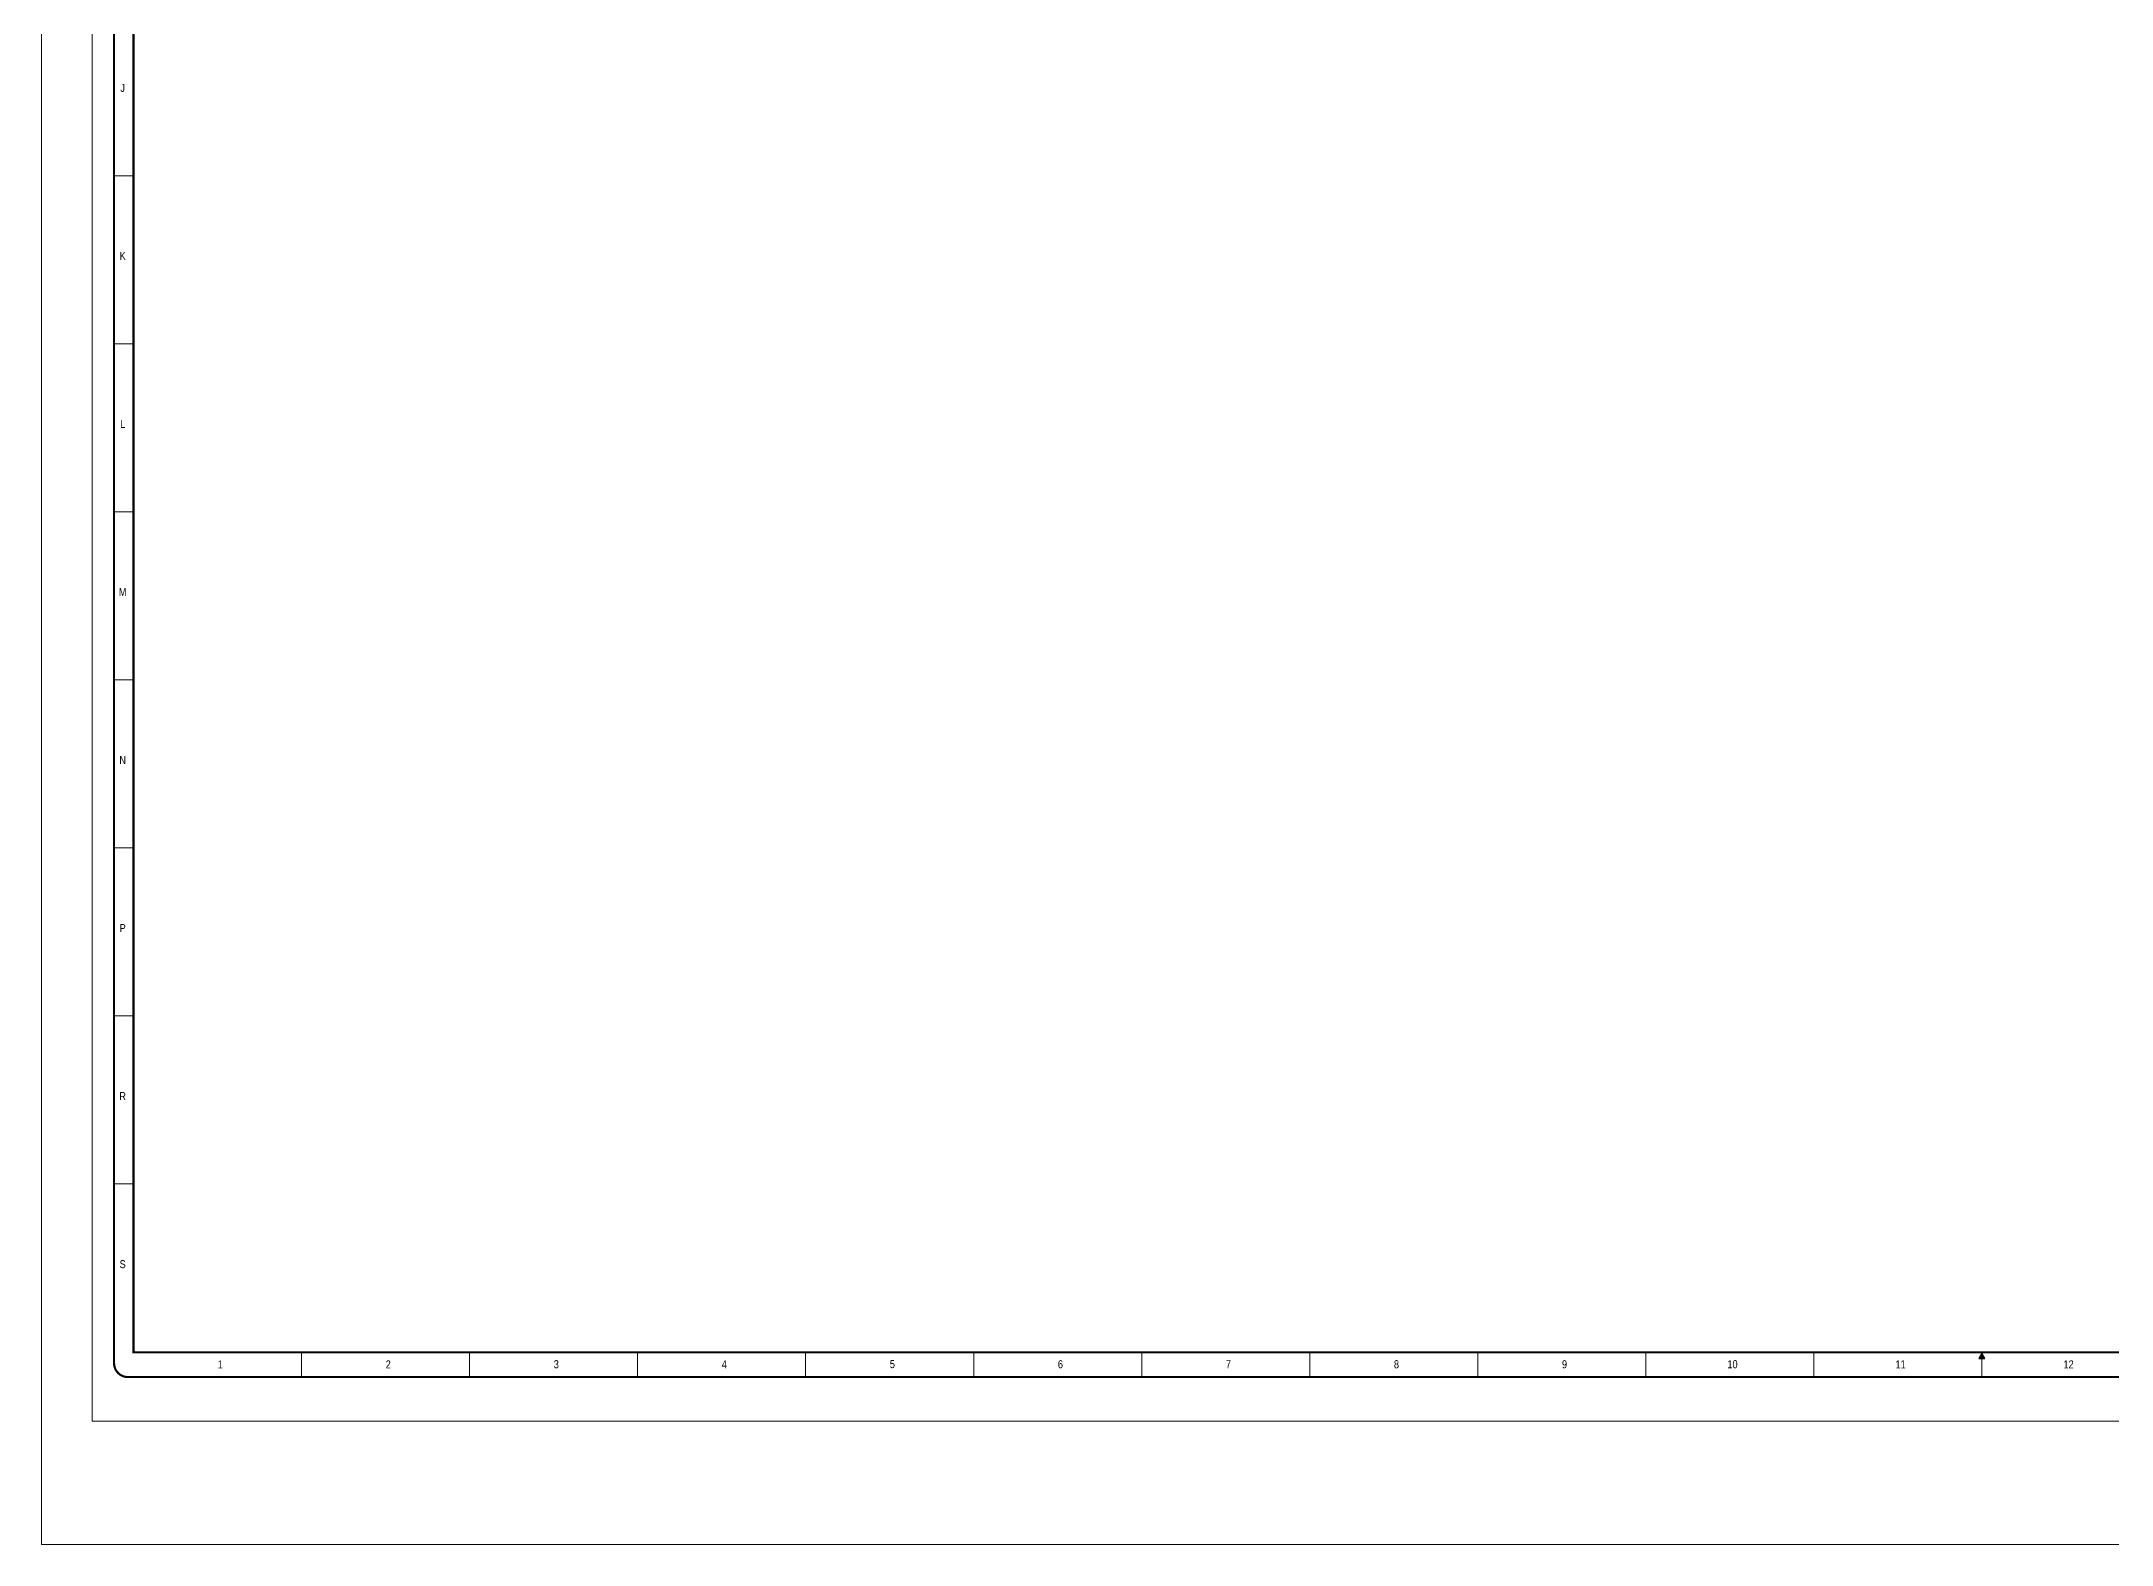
# Paper-space layout 'Arch E' of a CAD drawing. Header units: inches. Extents: x -6.2 to 41.8, y -6.2 to 29.8.
# Drawn here: x -6.22 to 18.03, y -6.24 to 11.37 of the extents above; entities that cross this region are included whole.
import ezdxf
from ezdxf.enums import TextEntityAlignment as Align

# ---------------------------------------------------------------- set-up
doc = ezdxf.new("R2010")
doc.units = ezdxf.units.IN
doc.header["$LTSCALE"] = 0.1
doc.header["$MEASUREMENT"] = 0
doc.layers.get('0').update_dxf_attribs({"lineweight": 25})
doc.layers.add('..08 - Viewports', color=11, linetype='Continuous', lineweight=0, plot=False)
doc.styles.add('prg 03 - Standard', font='ARIALN.TTF')

# ---------------------------------------------------------------- blocks, each defined once
blk = doc.blocks.new('Titleblock - Tick')
h = blk.add_hatch(color=256)
h.dxf.hatch_style = 1
h.paths.add_polyline_path([(0.035, 0.06), (-0.035, 0.06), (0, 0)])
blk.add_lwpolyline([(0, 0), (-0.035, 0.06), (0.035, 0.06)], close=True)
blk = doc.blocks.new('*U32')
at = {"layer": '..08 - Viewports'}
for points in [[(-0.59449, 34.55512), (47.40551, 34.55512), (47.40551, -1.44488), (-0.59449, -1.44488)], [(0, 0), (46.81102, 0), (46.81102, 33.11024), (0, 33.11024)]]:
    blk.add_lwpolyline(points, close=True, dxfattribs=at)
at = {"color": 142, "linetype": 'Continuous', "lineweight": 9}
for p, q in [((0.25692, 14.59011), (0.48461, 14.59011)), ((0.25692, 12.62161), (0.48461, 12.62161)), ((0.25692, 10.6531), (0.48461, 10.6531)), ((0.25692, 8.6846), (0.48461, 8.6846)), ((0.25692, 6.71609), (0.48461, 6.71609)), ((0.25692, 4.74759), (0.48461, 4.74759)), ((0.25692, 2.77909), (0.48461, 2.77909)), ((0.25692, 2.77909), (0.48461, 2.77909)), ((2.45312, 0.80709), (2.45312, 0.51728)), ((4.42162, 0.80709), (4.42162, 0.51728)), ((6.39012, 0.80709), (6.39012, 0.51728)), ((8.35863, 0.80709), (8.35863, 0.51728)), ((10.32713, 0.80709), (10.32713, 0.51728)), ((12.29564, 0.80709), (12.29564, 0.51728)), ((14.26414, 0.80709), (14.26414, 0.51728)), ((16.23264, 0.80709), (16.23264, 0.51728)), ((18.20115, 0.80709), (18.20115, 0.51728)), ((20.16965, 0.80709), (20.16965, 0.51728)), ((22.13816, 0.80709), (22.13816, 0.51728))]:
    blk.add_line(p, q, dxfattribs=at)
at = {"const_width": 0.025}
blk.add_lwpolyline([(44.18189, 32.59296), (0.41942, 32.59296, 0.41421356), (0.25692, 32.43046), (0.25692, 0.67978, 0.41421356), (0.41942, 0.51728), (44.18189, 0.51728)], format="xyb", dxfattribs=at)
blk.add_lwpolyline([(0.48461, 32.30315), (43.7917, 32.30315), (43.7917, 0.80709), (0.48461, 0.80709)], close=True, dxfattribs=at)
at = {"xscale": -1, "rotation": 180}
blk.add_blockref('Titleblock - Tick', (22.13816, 0.79608), dxfattribs=at)
at = {"style": 'prg 03 - Standard'}
for s, p in [('J', (0.35741, 15.57271)), ('K', (0.35741, 13.60421)), ('L', (0.35741, 11.63571)), ('M', (0.35741, 9.6672)), ('N', (0.35741, 7.6987)), ('P', (0.35741, 5.73019)), ('R', (0.35741, 3.76169)), ('S', (0.35741, 1.79319)), ('1', (1.50038, 0.61916)), ('2', (3.46888, 0.61916)), ('3', (5.43738, 0.62076)), ('4', (7.40589, 0.61955)), ('5', (9.37439, 0.62236)), ('6', (11.3429, 0.62076)), ('7', (13.3114, 0.62076)), ('8', (15.2799, 0.62076)), ('9', (17.24841, 0.62076)), ('10', (19.21691, 0.62076)), ('11', (21.18542, 0.61916)), ('12', (23.15392, 0.61916))]:
    blk.add_text(s, height=0.09375, dxfattribs=at).set_placement(p, align=Align.CENTER)
for tag, p in [('SCALE', (44.21237, 3.9869)), ('DRAWN_BY_2', (44.2085, 3.38967)), ('DATE', (44.2119, 2.61092)), ('REVISION#', (45.25858, 0.70223))]:
    blk.add_attdef(tag, p, '', height=0.125, dxfattribs=at)
blk.add_attdef('NAME', text='', height=0.125, dxfattribs=at).set_placement((44.21498, 2.21105), align=Align.TOP_LEFT)
blk.add_attdef('DWG.NO', text='', height=0.3125, dxfattribs=at).set_placement((45.26489, 1.04949), align=Align.CENTER)

psp = doc.layouts.new('Arch E')

# ---------------------------------------------------------------- block references
psp.add_blockref('*U32', (-5.623, -4.792))

doc.saveas('drawing.dxf')
